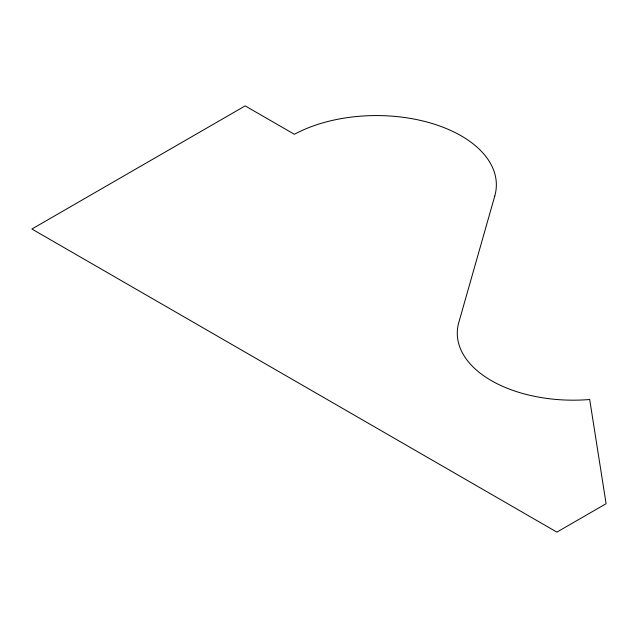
<?xml version="1.0" encoding="UTF-8"?>
<svg xmlns="http://www.w3.org/2000/svg" width="638" height="638" viewBox="0 0 638 638"><rect width="100%" height="100%" fill="white"/><g stroke="black" fill="none" stroke-linecap="round" stroke-linejoin="round"><path stroke-width="0.96" d="M494.769 196.033L458.451 323.737A116.004 66.974 0 0 0 589.695 399.508L606.1 503.701L556.886 532.116L31.9 229.018L245.175 105.884L294.389 134.299A119.936 69.247 0 0 1 432.883 123.724A119.936 69.247 0 0 1 494.769 196.033"/></g></svg>
